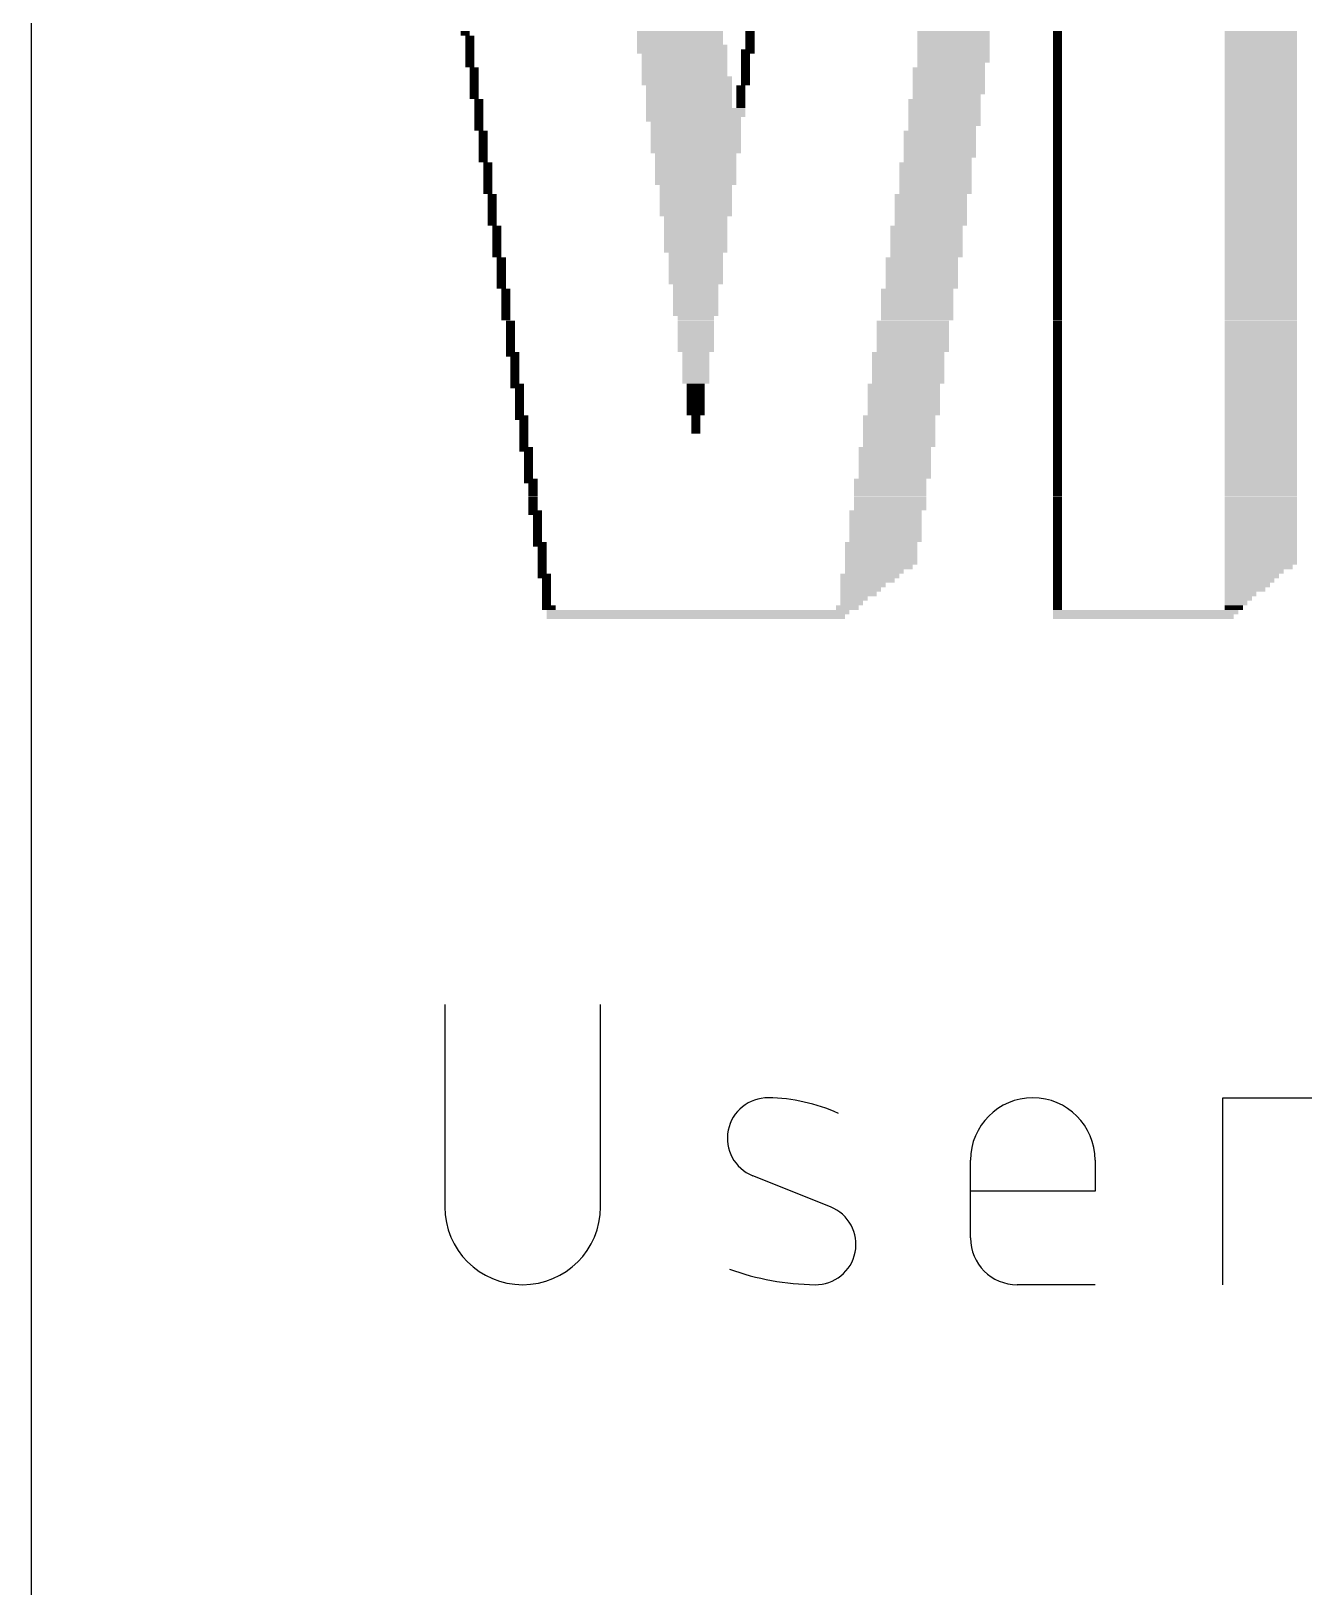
# Model space of a CAD drawing. Extents: x -7.6 to 60.9, y -11.6 to 79.4.
# Drawn here: x 0 to 7.15, y 32.38 to 41.12 of the extents above; entities that cross this region are included whole.
import ezdxf

# ---------------------------------------------------------------- set-up
doc = ezdxf.new("R2010")
doc.units = 0
doc.layers.add('20', color=30, linetype='CONTINUOUS')
doc.layers.add('21', color=253, linetype='CONTINUOUS')

# ---------------------------------------------------------------- blocks, each defined once
blk = doc.blocks.new('RECT')
blk.add_solid([(-0.5, -0.5), (0.5, -0.5), (-0.5, 0.5), (0.5, 0.5)])

msp = doc.modelspace()

# ---------------------------------------------------------------- linework, layer by layer
at = {"layer": '20'}
msp.add_line((0, 54.9746), (0, 0), dxfattribs=at)
at = {"layer": '21'}
for p, q in [((2.3241, 35.6489), (2.3241, 34.5115)), ((3.199, 34.5115), (3.199, 35.6489)), ((6.6943, 34.0741), (6.6943, 35.124)), ((6.6943, 35.124), (7.2193, 35.124)), ((5.2773, 34.3366), (5.2773, 34.774)), ((5.9772, 34.774), (5.9772, 34.599)), ((4.4913, 34.5115), (4.0538, 34.6865)), ((5.9772, 34.599), (5.2773, 34.599)), ((5.9772, 34.0741), (5.5398, 34.0741))]:
    msp.add_line(p, q, dxfattribs=at)
for centre, radius, start, end in [((4.1381, 34.8971), 0.2268, 89.1807, 248.199), ((4.1271, 34.1305), 0.9936, 65.7612, 89.1807), ((5.6273, 34.774), 0.35, 0, 180), ((2.7615, 34.5115), 0.4374, 180, 0), ((4.407, 34.3009), 0.2268, 269.1807, 68.199), ((5.5398, 34.3366), 0.2625, 180, 270), ((4.425, 35.5578), 1.4839, 250.2099, 269.1807)]:
    msp.add_arc(centre, radius, start, end, dxfattribs=at)

# ---------------------------------------------------------------- block references
at = {"layer": '21', "yscale": 0.0254}
for p, xscale in [((2.4384, 41.1035), 0.0508), ((2.4638, 41.0782), 0.0508), ((3.6449, 41.1035), 0.4826), ((3.6449, 41.0782), 0.4826), ((4.0386, 41.1035), 0.0508), ((4.0386, 41.0782), 0.0508), ((5.1816, 41.1035), 0.4064), ((5.1816, 41.0782), 0.4064), ((5.7658, 41.1035), 0.0508), ((5.7658, 41.0782), 0.0508), ((6.9088, 41.1035), 0.4064), ((6.9088, 41.0782), 0.4064), ((2.4638, 41.0528), 0.0508), ((2.4638, 41.0273), 0.0508), ((2.4638, 41.002), 0.0508), ((2.4638, 40.9766), 0.0508), ((3.6449, 41.0528), 0.4826), ((3.6576, 41.0273), 0.508), ((3.6576, 41.002), 0.508), ((3.6703, 40.9766), 0.4826), ((4.0259, 41.002), 0.0762), ((4.0132, 40.9766), 0.0508), ((4.0386, 41.0528), 0.0508), ((4.0386, 41.0273), 0.0508), ((5.1816, 41.0528), 0.4064), ((5.1816, 41.0273), 0.4064), ((5.1816, 41.002), 0.4064), ((5.1816, 40.9766), 0.4064), ((5.7658, 41.0528), 0.0508), ((5.7658, 41.0273), 0.0508), ((5.7658, 41.002), 0.0508), ((5.7658, 40.9766), 0.0508), ((6.9088, 41.0528), 0.4064), ((6.9088, 41.0273), 0.4064), ((6.9088, 41.002), 0.4064), ((6.9088, 40.9766), 0.4064), ((2.4638, 40.9512), 0.0508), ((2.4638, 40.9258), 0.0508), ((2.4892, 40.9004), 0.0508), ((3.6703, 40.9512), 0.4826), ((3.6703, 40.9258), 0.4826), ((3.6703, 40.9004), 0.4826), ((4.0132, 40.9512), 0.0508), ((4.0132, 40.9258), 0.0508), ((4.0132, 40.9004), 0.0508), ((5.1562, 40.9004), 0.4064), ((5.1816, 40.9512), 0.4064), ((5.1689, 40.9258), 0.381), ((5.7658, 40.9512), 0.0508), ((5.7658, 40.9258), 0.0508), ((5.7658, 40.9004), 0.0508), ((6.9088, 40.9512), 0.4064), ((6.9088, 40.9258), 0.4064), ((6.9088, 40.9004), 0.4064), ((2.4892, 40.875), 0.0508), ((2.4892, 40.8496), 0.0508), ((2.4892, 40.8242), 0.0508), ((3.6703, 40.875), 0.4826), ((3.683, 40.8496), 0.508), ((3.683, 40.8242), 0.508), ((4.0132, 40.875), 0.0508), ((4.0132, 40.8496), 0.0508), ((4.0132, 40.8242), 0.0508), ((5.1562, 40.875), 0.4064), ((5.1562, 40.8496), 0.4064), ((5.1562, 40.8242), 0.4064), ((5.7658, 40.875), 0.0508), ((5.7658, 40.8496), 0.0508), ((5.7658, 40.8242), 0.0508), ((6.9088, 40.875), 0.4064), ((6.9088, 40.8496), 0.4064), ((6.9088, 40.8242), 0.4064), ((2.4892, 40.7988), 0.0508), ((2.4892, 40.7734), 0.0508), ((2.4892, 40.748), 0.0508), ((2.5146, 40.7226), 0.0508), ((3.6957, 40.7988), 0.4826), ((3.6957, 40.7734), 0.4826), ((3.6957, 40.748), 0.4826), ((3.6957, 40.7226), 0.4826), ((3.9878, 40.7988), 0.0508), ((3.9878, 40.7734), 0.0508), ((3.9878, 40.748), 0.0508), ((3.9878, 40.7226), 0.0508), ((5.1308, 40.7226), 0.4064), ((5.1562, 40.7988), 0.4064), ((5.1562, 40.7734), 0.4064), ((5.1435, 40.748), 0.381), ((5.7658, 40.7988), 0.0508), ((5.7658, 40.7734), 0.0508), ((5.7658, 40.748), 0.0508), ((5.7658, 40.7226), 0.0508), ((6.9088, 40.7988), 0.4064), ((6.9088, 40.7734), 0.4064), ((6.9088, 40.748), 0.4064), ((6.9088, 40.7226), 0.4064), ((2.5146, 40.6972), 0.0508), ((2.5146, 40.6718), 0.0508), ((2.5146, 40.6464), 0.0508), ((3.6957, 40.6972), 0.4826), ((3.7338, 40.6718), 0.5588), ((3.7338, 40.6464), 0.5588), ((3.9878, 40.6972), 0.0508), ((5.1308, 40.6972), 0.4064), ((5.1308, 40.6718), 0.4064), ((5.1308, 40.6464), 0.4064), ((5.7658, 40.6972), 0.0508), ((5.7658, 40.6718), 0.0508), ((5.7658, 40.6464), 0.0508), ((6.9088, 40.6972), 0.4064), ((6.9088, 40.6718), 0.4064), ((6.9088, 40.6464), 0.4064), ((2.5146, 40.621), 0.0508), ((2.5146, 40.5956), 0.0508), ((2.5146, 40.5702), 0.0508), ((2.54, 40.5448), 0.0508), ((3.7211, 40.621), 0.5334), ((3.7338, 40.5956), 0.508), ((3.7338, 40.5702), 0.508), ((3.7338, 40.5448), 0.508), ((5.1054, 40.5448), 0.4064), ((5.1308, 40.621), 0.4064), ((5.1308, 40.5956), 0.4064), ((5.1181, 40.5702), 0.381), ((5.7658, 40.621), 0.0508), ((5.7658, 40.5956), 0.0508), ((5.7658, 40.5702), 0.0508), ((5.7658, 40.5448), 0.0508), ((6.9088, 40.621), 0.4064), ((6.9088, 40.5956), 0.4064), ((6.9088, 40.5702), 0.4064), ((6.9088, 40.5448), 0.4064), ((2.54, 40.5194), 0.0508), ((2.54, 40.494), 0.0508), ((2.54, 40.4686), 0.0508), ((3.7338, 40.5194), 0.508), ((3.7338, 40.494), 0.508), ((3.7338, 40.4686), 0.508), ((5.1054, 40.5194), 0.4064), ((5.1054, 40.494), 0.4064), ((5.1054, 40.4686), 0.4064), ((5.7658, 40.5194), 0.0508), ((5.7658, 40.494), 0.0508), ((5.7658, 40.4686), 0.0508), ((6.9088, 40.5194), 0.4064), ((6.9088, 40.494), 0.4064), ((6.9088, 40.4686), 0.4064), ((2.54, 40.4432), 0.0508), ((2.54, 40.4178), 0.0508), ((2.54, 40.3924), 0.0508), ((2.5654, 40.367), 0.0508), ((3.7338, 40.4432), 0.508), ((3.7338, 40.4178), 0.4572), ((3.7338, 40.3924), 0.4572), ((3.7338, 40.367), 0.4572), ((5.08, 40.367), 0.4064), ((5.1054, 40.4432), 0.4064), ((5.1054, 40.4178), 0.4064), ((5.0927, 40.3924), 0.381), ((5.7658, 40.4432), 0.0508), ((5.7658, 40.4178), 0.0508), ((5.7658, 40.3924), 0.0508), ((5.7658, 40.367), 0.0508), ((6.9088, 40.4432), 0.4064), ((6.9088, 40.4178), 0.4064), ((6.9088, 40.3924), 0.4064), ((6.9088, 40.367), 0.4064), ((2.5654, 40.3416), 0.0508), ((2.5654, 40.3162), 0.0508), ((2.5654, 40.2908), 0.0508), ((3.7338, 40.3416), 0.4572), ((3.7338, 40.3162), 0.4572), ((3.7338, 40.2908), 0.4572), ((5.08, 40.3416), 0.4064), ((5.08, 40.3162), 0.4064), ((5.08, 40.2908), 0.4064), ((5.7658, 40.3416), 0.0508), ((5.7658, 40.3162), 0.0508), ((5.7658, 40.2908), 0.0508), ((6.9088, 40.3416), 0.4064), ((6.9088, 40.3162), 0.4064), ((6.9088, 40.2908), 0.4064), ((2.5654, 40.2654), 0.0508), ((2.5654, 40.24), 0.0508), ((2.5654, 40.2146), 0.0508), ((3.7338, 40.2654), 0.4572), ((3.7338, 40.24), 0.4064), ((3.7338, 40.2146), 0.4064), ((5.08, 40.2654), 0.4064), ((5.08, 40.24), 0.4064), ((5.08, 40.2146), 0.4064), ((5.7658, 40.2654), 0.0508), ((5.7658, 40.24), 0.0508), ((5.7658, 40.2146), 0.0508), ((6.9088, 40.2654), 0.4064), ((6.9088, 40.24), 0.4064), ((6.9088, 40.2146), 0.4064), ((2.5908, 40.1892), 0.0508), ((2.5908, 40.1638), 0.0508), ((2.5908, 40.1384), 0.0508), ((2.5908, 40.113), 0.0508), ((3.7338, 40.1892), 0.4064), ((3.7338, 40.1638), 0.4064), ((3.7338, 40.1384), 0.4064), ((3.7338, 40.113), 0.4064), ((5.0546, 40.1892), 0.4064), ((5.0546, 40.1638), 0.4064), ((5.0546, 40.1384), 0.4064), ((5.0546, 40.113), 0.4064), ((5.7658, 40.1892), 0.0508), ((5.7658, 40.1638), 0.0508), ((5.7658, 40.1384), 0.0508), ((5.7658, 40.113), 0.0508), ((6.9088, 40.1892), 0.4064), ((6.9088, 40.1638), 0.4064), ((6.9088, 40.1384), 0.4064), ((6.9088, 40.113), 0.4064), ((2.5908, 40.0876), 0.0508), ((2.5908, 40.0622), 0.0508), ((2.5908, 40.0368), 0.0508), ((3.7338, 40.0876), 0.4064), ((3.7338, 40.0622), 0.3556), ((3.7338, 40.0368), 0.3556), ((5.0546, 40.0876), 0.4064), ((5.0546, 40.0622), 0.4064), ((5.0546, 40.0368), 0.4064), ((5.7658, 40.0876), 0.0508), ((5.7658, 40.0622), 0.0508), ((5.7658, 40.0368), 0.0508), ((6.9088, 40.0876), 0.4064), ((6.9088, 40.0622), 0.4064), ((6.9088, 40.0368), 0.4064), ((2.6162, 40.0114), 0.0508), ((2.6162, 39.986), 0.0508), ((2.6162, 39.9606), 0.0508), ((2.6162, 39.9352), 0.0508), ((3.7338, 40.0114), 0.3556), ((3.7338, 39.986), 0.3556), ((3.7338, 39.9606), 0.3556), ((3.7338, 39.9352), 0.3556), ((5.0292, 40.0114), 0.4064), ((5.0292, 39.986), 0.4064), ((5.0292, 39.9606), 0.4064), ((5.0292, 39.9352), 0.4064), ((5.7658, 40.0114), 0.0508), ((5.7658, 39.986), 0.0508), ((5.7658, 39.9606), 0.0508), ((5.7658, 39.9352), 0.0508), ((6.9088, 40.0114), 0.4064), ((6.9088, 39.986), 0.4064), ((6.9088, 39.9606), 0.4064), ((6.9088, 39.9352), 0.4064), ((2.6162, 39.9098), 0.0508), ((2.6162, 39.8844), 0.0508), ((2.6162, 39.859), 0.0508), ((3.7338, 39.9098), 0.3556), ((3.7338, 39.8844), 0.3556), ((3.7338, 39.859), 0.3048), ((5.0292, 39.9098), 0.4064), ((5.0292, 39.8844), 0.4064), ((5.0292, 39.859), 0.4064), ((5.7658, 39.9098), 0.0508), ((5.7658, 39.8844), 0.0508), ((5.7658, 39.859), 0.0508), ((6.9088, 39.9098), 0.4064), ((6.9088, 39.8844), 0.4064), ((6.9088, 39.859), 0.4064), ((2.6416, 39.8336), 0.0508), ((2.6416, 39.8082), 0.0508), ((2.6416, 39.7828), 0.0508), ((2.6416, 39.7574), 0.0508), ((3.7338, 39.8336), 0.3048), ((3.7338, 39.8082), 0.3048), ((3.7338, 39.7828), 0.3048), ((3.7338, 39.7574), 0.3048), ((5.0038, 39.8336), 0.4064), ((5.0038, 39.8082), 0.4064), ((5.0038, 39.7828), 0.4064), ((5.0038, 39.7574), 0.4064), ((5.7658, 39.8336), 0.0508), ((5.7658, 39.8082), 0.0508), ((5.7658, 39.7828), 0.0508), ((5.7658, 39.7574), 0.0508), ((6.9088, 39.8336), 0.4064), ((6.9088, 39.8082), 0.4064), ((6.9088, 39.7828), 0.4064), ((6.9088, 39.7574), 0.4064), ((2.6416, 39.732), 0.0508), ((2.6416, 39.7066), 0.0508), ((2.6416, 39.6812), 0.0508), ((3.7338, 39.732), 0.3048), ((3.7338, 39.7066), 0.3048), ((3.7338, 39.6812), 0.254), ((5.0038, 39.732), 0.4064), ((5.0038, 39.7066), 0.4064), ((5.0038, 39.6812), 0.4064), ((5.7658, 39.732), 0.0508), ((5.7658, 39.7066), 0.0508), ((5.7658, 39.6812), 0.0508), ((6.9088, 39.732), 0.4064), ((6.9088, 39.7066), 0.4064), ((6.9088, 39.6812), 0.4064), ((2.667, 39.6558), 0.0508), ((2.667, 39.6303), 0.0508), ((2.667, 39.605), 0.0508), ((2.667, 39.5796), 0.0508), ((3.7338, 39.6558), 0.254), ((3.7338, 39.6303), 0.254), ((3.7338, 39.605), 0.254), ((3.7338, 39.5796), 0.254), ((4.9784, 39.6558), 0.4064), ((4.9784, 39.6303), 0.4064), ((4.9784, 39.605), 0.4064), ((4.9784, 39.5796), 0.4064), ((5.7658, 39.6558), 0.0508), ((5.7658, 39.6303), 0.0508), ((5.7658, 39.605), 0.0508), ((5.7658, 39.5796), 0.0508), ((6.9088, 39.6558), 0.4064), ((6.9088, 39.6303), 0.4064), ((6.9088, 39.605), 0.4064), ((6.9088, 39.5796), 0.4064), ((2.667, 39.5541), 0.0508), ((2.667, 39.5288), 0.0508), ((2.667, 39.5034), 0.0508), ((3.7338, 39.5541), 0.254), ((3.7338, 39.5288), 0.254), ((3.7338, 39.5034), 0.2032), ((4.9784, 39.5541), 0.4064), ((4.9784, 39.5288), 0.4064), ((4.9784, 39.5034), 0.4064), ((5.7658, 39.5541), 0.0508), ((5.7658, 39.5288), 0.0508), ((5.7658, 39.5034), 0.0508), ((6.9088, 39.5541), 0.4064), ((6.9088, 39.5288), 0.4064), ((6.9088, 39.5034), 0.4064), ((2.6924, 39.4779), 0.0508), ((2.6924, 39.4526), 0.0508), ((2.6924, 39.4272), 0.0508), ((3.7338, 39.4779), 0.2032), ((3.7338, 39.4526), 0.2032), ((3.7338, 39.4272), 0.2032), ((4.953, 39.4779), 0.4064), ((4.953, 39.4526), 0.4064), ((4.953, 39.4272), 0.4064), ((5.7658, 39.4779), 0.0508), ((5.7658, 39.4526), 0.0508), ((5.7658, 39.4272), 0.0508), ((6.9088, 39.4779), 0.4064), ((6.9088, 39.4526), 0.4064), ((6.9088, 39.4272), 0.4064), ((2.6924, 39.4017), 0.0508), ((2.6924, 39.3764), 0.0508), ((2.6924, 39.351), 0.0508), ((2.6924, 39.3255), 0.0508), ((3.7338, 39.4017), 0.2032), ((3.7338, 39.3764), 0.2032), ((3.7338, 39.351), 0.2032), ((3.7338, 39.3255), 0.2032), ((4.953, 39.4017), 0.4064), ((4.953, 39.3764), 0.4064), ((4.953, 39.351), 0.4064), ((4.953, 39.3255), 0.4064), ((5.7658, 39.4017), 0.0508), ((5.7658, 39.3764), 0.0508), ((5.7658, 39.351), 0.0508), ((5.7658, 39.3255), 0.0508), ((6.9088, 39.4017), 0.4064), ((6.9088, 39.3764), 0.4064), ((6.9088, 39.351), 0.4064), ((6.9088, 39.3255), 0.4064), ((2.7051, 39.3002), 0.0762), ((2.7178, 39.2748), 0.0508), ((2.7178, 39.2493), 0.0508), ((3.7338, 39.3002), 0.1524), ((3.7338, 39.2748), 0.1524), ((3.7338, 39.2493), 0.1524), ((4.9276, 39.3002), 0.4064), ((4.9276, 39.2748), 0.4064), ((4.9276, 39.2493), 0.4064), ((5.7658, 39.3002), 0.0508), ((5.7658, 39.2748), 0.0508), ((5.7658, 39.2493), 0.0508), ((6.9088, 39.3002), 0.4064), ((6.9088, 39.2748), 0.4064), ((6.9088, 39.2493), 0.4064), ((2.7178, 39.224), 0.0508), ((2.7178, 39.1986), 0.0508), ((2.7178, 39.1731), 0.0508), ((2.7178, 39.1478), 0.0508), ((3.7338, 39.224), 0.1524), ((3.7338, 39.1986), 0.1524), ((3.7338, 39.1731), 0.1524), ((3.7338, 39.1478), 0.1524), ((4.9276, 39.224), 0.4064), ((4.9276, 39.1986), 0.4064), ((4.9276, 39.1731), 0.4064), ((4.9276, 39.1478), 0.4064), ((5.7658, 39.224), 0.0508), ((5.7658, 39.1986), 0.0508), ((5.7658, 39.1731), 0.0508), ((5.7658, 39.1478), 0.0508), ((6.9088, 39.224), 0.4064), ((6.9088, 39.1986), 0.4064), ((6.9088, 39.1731), 0.4064), ((6.9088, 39.1478), 0.4064), ((2.7305, 39.1224), 0.0762), ((2.7432, 39.0969), 0.0508), ((2.7432, 39.0716), 0.0508), ((3.7338, 39.1224), 0.1016), ((3.7338, 39.0969), 0.1016), ((3.7338, 39.0716), 0.1016), ((4.9022, 39.1224), 0.4064), ((4.9022, 39.0969), 0.4064), ((4.9022, 39.0716), 0.4064), ((5.7658, 39.1224), 0.0508), ((5.7658, 39.0969), 0.0508), ((5.7658, 39.0716), 0.0508), ((6.9088, 39.1224), 0.4064), ((6.9088, 39.0969), 0.4064), ((6.9088, 39.0716), 0.4064), ((2.7432, 39.0462), 0.0508), ((2.7432, 39.0207), 0.0508), ((2.7432, 38.9954), 0.0508), ((2.7432, 38.97), 0.0508), ((3.7338, 39.0462), 0.1016), ((3.7338, 39.0207), 0.1016), ((3.7338, 38.9954), 0.1016), ((3.7338, 38.97), 0.1016), ((4.9022, 39.0462), 0.4064), ((4.9022, 39.0207), 0.4064), ((4.9022, 38.9954), 0.4064), ((4.9022, 38.97), 0.4064), ((5.7658, 39.0462), 0.0508), ((5.7658, 39.0207), 0.0508), ((5.7658, 38.9954), 0.0508), ((5.7658, 38.97), 0.0508), ((6.9088, 39.0462), 0.4064), ((6.9088, 39.0207), 0.4064), ((6.9088, 38.9954), 0.4064), ((6.9088, 38.97), 0.4064), ((2.7559, 38.9445), 0.0762), ((2.7686, 38.9192), 0.0508), ((2.7686, 38.8938), 0.0508), ((3.7338, 38.9445), 0.0508), ((3.7338, 38.9192), 0.0508), ((3.7338, 38.8938), 0.0508), ((4.8768, 38.9445), 0.4064), ((4.8768, 38.9192), 0.4064), ((4.8768, 38.8938), 0.4064), ((5.7658, 38.9445), 0.0508), ((5.7658, 38.9192), 0.0508), ((5.7658, 38.8938), 0.0508), ((6.9088, 38.9445), 0.4064), ((6.9088, 38.9192), 0.4064), ((6.9088, 38.8938), 0.4064), ((2.7686, 38.8683), 0.0508), ((2.7686, 38.843), 0.0508), ((2.7686, 38.8176), 0.0508), ((2.7686, 38.7921), 0.0508), ((3.7338, 38.8683), 0.0508), ((4.8768, 38.8683), 0.4064), ((4.8768, 38.843), 0.4064), ((4.8768, 38.8176), 0.4064), ((4.8768, 38.7921), 0.4064), ((5.7658, 38.8683), 0.0508), ((5.7658, 38.843), 0.0508), ((5.7658, 38.8176), 0.0508), ((5.7658, 38.7921), 0.0508), ((6.9088, 38.8683), 0.4064), ((6.9088, 38.843), 0.4064), ((6.9088, 38.8176), 0.4064), ((6.9088, 38.7921), 0.4064), ((2.7813, 38.7668), 0.0762), ((2.794, 38.7414), 0.0508), ((2.794, 38.7159), 0.0508), ((4.8514, 38.7668), 0.4064), ((4.8514, 38.7414), 0.4064), ((4.8514, 38.7159), 0.4064), ((5.7658, 38.7668), 0.0508), ((5.7658, 38.7414), 0.0508), ((5.7658, 38.7159), 0.0508), ((6.9088, 38.7668), 0.4064), ((6.9088, 38.7414), 0.4064), ((6.9088, 38.7159), 0.4064), ((2.794, 38.6906), 0.0508), ((2.794, 38.6652), 0.0508), ((2.794, 38.6397), 0.0508), ((4.8514, 38.6906), 0.4064), ((4.8514, 38.6652), 0.4064), ((4.8514, 38.6397), 0.4064), ((5.7658, 38.6906), 0.0508), ((5.7658, 38.6652), 0.0508), ((5.7658, 38.6397), 0.0508), ((6.9088, 38.6906), 0.4064), ((6.9088, 38.6652), 0.4064), ((6.9088, 38.6397), 0.4064), ((2.794, 38.6144), 0.0508), ((2.8067, 38.589), 0.0762), ((2.8194, 38.5635), 0.0508), ((2.8194, 38.5382), 0.0508), ((4.826, 38.589), 0.4064), ((4.826, 38.5635), 0.4064), ((4.826, 38.5382), 0.4064), ((4.8514, 38.6144), 0.4064), ((5.7658, 38.6144), 0.0508), ((5.7658, 38.589), 0.0508), ((5.7658, 38.5635), 0.0508), ((5.7658, 38.5382), 0.0508), ((6.9088, 38.6144), 0.4064), ((6.9088, 38.589), 0.4064), ((6.9088, 38.5635), 0.4064), ((6.9088, 38.5382), 0.4064), ((2.8194, 38.5128), 0.0508), ((2.8194, 38.4873), 0.0508), ((2.8194, 38.462), 0.0508), ((4.826, 38.5128), 0.4064), ((4.826, 38.4873), 0.4064), ((4.826, 38.462), 0.4064), ((5.7658, 38.5128), 0.0508), ((5.7658, 38.4873), 0.0508), ((5.7658, 38.462), 0.0508), ((6.9088, 38.5128), 0.4064), ((6.9088, 38.4873), 0.4064), ((6.9088, 38.462), 0.4064), ((2.8194, 38.4366), 0.0508), ((2.8321, 38.4111), 0.0762), ((2.8448, 38.3858), 0.0508), ((2.8448, 38.3604), 0.0508), ((4.8006, 38.4111), 0.4064), ((4.8006, 38.3858), 0.4064), ((4.8006, 38.3604), 0.4064), ((4.826, 38.4366), 0.4064), ((5.7658, 38.4366), 0.0508), ((5.7658, 38.4111), 0.0508), ((5.7658, 38.3858), 0.0508), ((5.7658, 38.3604), 0.0508), ((6.9088, 38.4366), 0.4064), ((6.9088, 38.4111), 0.4064), ((6.9088, 38.3858), 0.4064), ((6.9088, 38.3604), 0.4064), ((2.8448, 38.3349), 0.0508), ((2.8448, 38.3096), 0.0508), ((2.8448, 38.2842), 0.0508), ((4.8006, 38.3349), 0.4064), ((4.8006, 38.3096), 0.4064), ((4.8006, 38.2842), 0.4064), ((5.7658, 38.3349), 0.0508), ((5.7658, 38.3096), 0.0508), ((5.7658, 38.2842), 0.0508), ((6.9088, 38.3349), 0.4064), ((6.9088, 38.3096), 0.4064), ((6.9088, 38.2842), 0.4064), ((2.8448, 38.2587), 0.0508), ((2.8575, 38.2334), 0.0762), ((2.8702, 38.208), 0.0508), ((2.8702, 38.1825), 0.0508), ((4.7752, 38.2334), 0.4064), ((4.7752, 38.208), 0.4064), ((4.7752, 38.1825), 0.4064), ((4.8006, 38.2587), 0.4064), ((5.7658, 38.2587), 0.0508), ((5.7658, 38.2334), 0.0508), ((5.7658, 38.208), 0.0508), ((5.7658, 38.1825), 0.0508), ((6.9088, 38.2587), 0.4064), ((6.9088, 38.2334), 0.4064), ((6.9088, 38.208), 0.4064), ((6.9088, 38.1825), 0.4064), ((2.8702, 38.1572), 0.0508), ((2.8702, 38.1318), 0.0508), ((2.8702, 38.1063), 0.0508), ((4.7752, 38.1572), 0.4064), ((4.7752, 38.1318), 0.4064), ((4.7625, 38.1063), 0.381), ((5.7658, 38.1572), 0.0508), ((5.7658, 38.1318), 0.0508), ((5.7658, 38.1063), 0.0508), ((6.9088, 38.1572), 0.4064), ((6.9088, 38.1318), 0.4064), ((6.8961, 38.1063), 0.381), ((2.8702, 38.081), 0.0508), ((2.8829, 38.0556), 0.0762), ((2.8956, 38.0301), 0.0508), ((4.7117, 38.0556), 0.3302), ((4.699, 38.0301), 0.3048), ((4.7371, 38.081), 0.3302), ((5.7658, 38.081), 0.0508), ((5.7658, 38.0556), 0.0508), ((5.7658, 38.0301), 0.0508), ((6.8707, 38.081), 0.3302), ((6.858, 38.0556), 0.3048), ((6.8453, 38.0301), 0.2794), ((2.8956, 38.0048), 0.0508), ((2.8956, 37.9794), 0.0508), ((2.8956, 37.9539), 0.0508), ((2.8956, 37.9286), 0.0508), ((4.6736, 38.0048), 0.254), ((4.6609, 37.9794), 0.2286), ((4.6482, 37.9539), 0.2032), ((4.6228, 37.9286), 0.1524), ((5.7658, 38.0048), 0.0508), ((5.7658, 37.9794), 0.0508), ((5.7658, 37.9539), 0.0508), ((5.7658, 37.9286), 0.0508), ((6.8326, 38.0048), 0.254), ((6.8199, 37.9794), 0.2286), ((6.7945, 37.9539), 0.1778), ((6.7818, 37.9286), 0.1524), ((2.8956, 37.9032), 0.0508), ((2.9083, 37.8777), 0.0762), ((3.7465, 37.8524), 1.7018), ((4.5847, 37.8777), 0.127), ((4.6101, 37.9032), 0.127), ((5.7658, 37.9032), 0.0508), ((5.7658, 37.8777), 0.0508), ((6.2611, 37.8524), 1.0414), ((6.7691, 37.9032), 0.127), ((6.7564, 37.8777), 0.1016), ((3.7338, 37.827), 1.6764), ((6.2484, 37.827), 1.016)]:
    msp.add_blockref('RECT', p, dxfattribs=dict(at, xscale=xscale))

doc.saveas('drawing.dxf')
